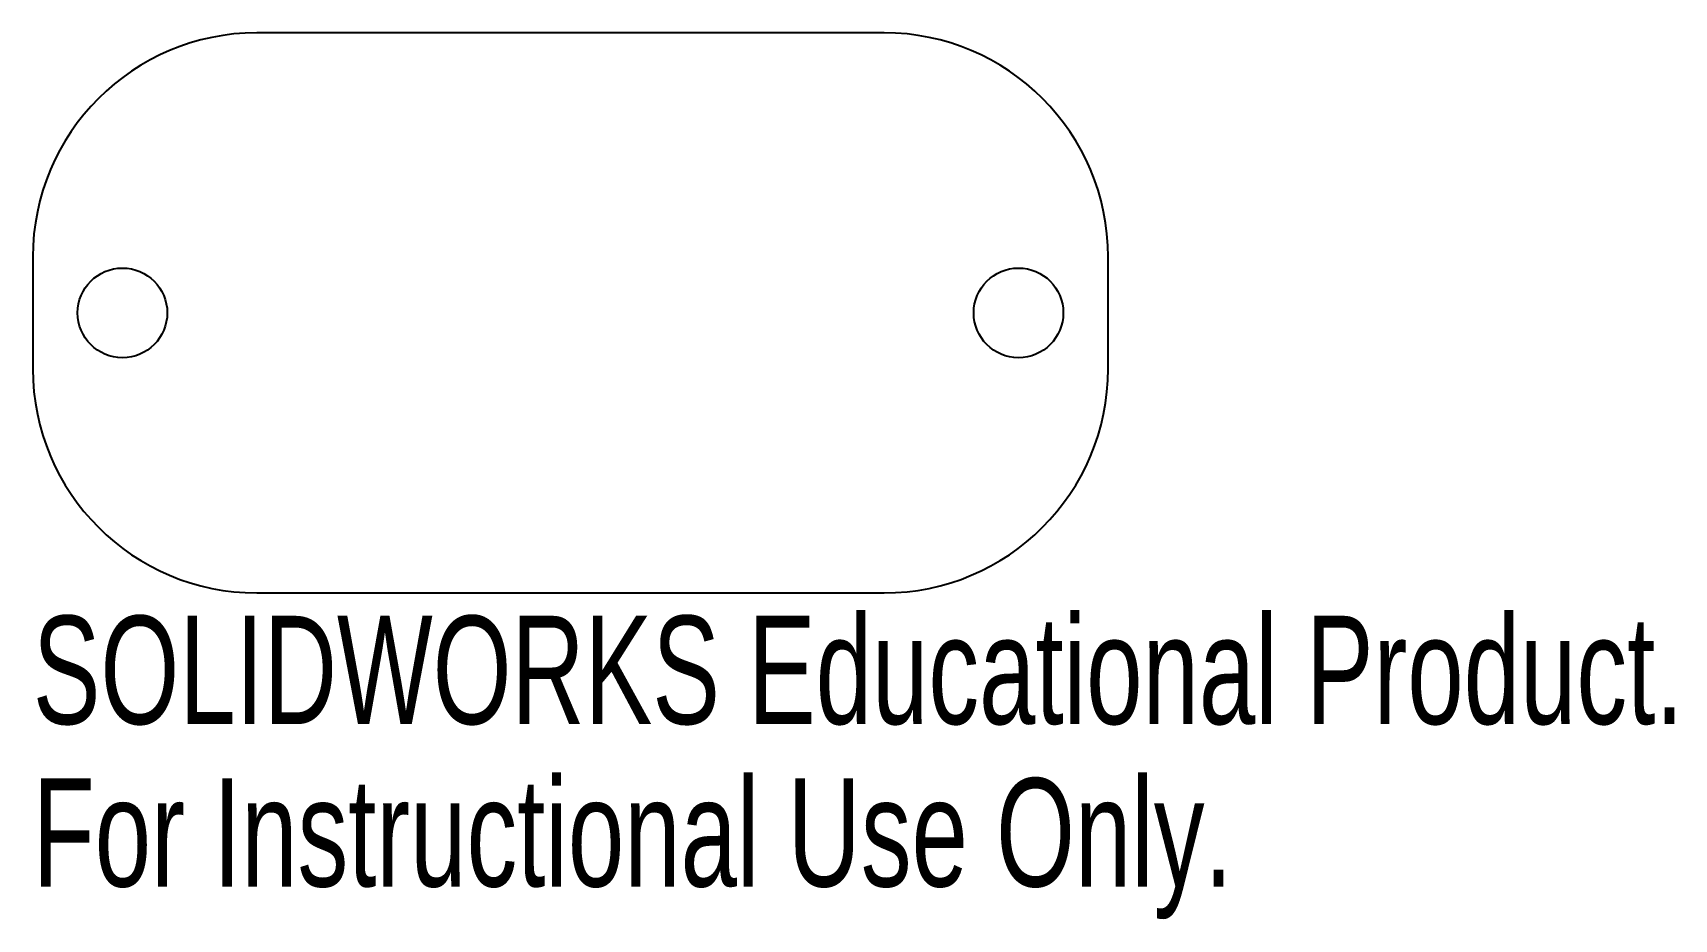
# Model space of a CAD drawing. Header units: millimetres. Extents: x -24 to 49.3, y -27.1 to 12.5.
import ezdxf

# ---------------------------------------------------------------- set-up
doc = ezdxf.new("R2010")
doc.units = ezdxf.units.MM
doc.styles.add('SLDTEXTSTYLE0', font='TXT', dxfattribs={"width": 0.7})

msp = doc.modelspace()

# ---------------------------------------------------------------- linework, layer by layer
at = {"color": 7, "linetype": 'Continuous', "lineweight": 25}
for p, q in [((14, 12.5), (-14, 12.5)), ((-24, 2.5), (-24, -2.5)), ((24, -2.5), (24, 2.5)), ((-14, -12.5), (14, -12.5))]:
    msp.add_line(p, q, dxfattribs=at)
for centre in [(-20, 0), (20, 0)]:
    msp.add_circle(centre, 2, dxfattribs=at)
for centre, start, end in [((-14, 2.5), 90, 180), ((14, 2.5), 0, 90), ((-14, -2.5), 180, 270), ((14, -2.5), 270, 0)]:
    msp.add_arc(centre, 10, start, end, dxfattribs=at)

# ---------------------------------------------------------------- texts
at = {"color": 7, "linetype": 'Continuous', "char_height": 4.83362, "attachment_point": 1, "style": 'SLDTEXTSTYLE0'}
for s, insert in [('SOLIDWORKS Educational Product.', (-24, -13.52)), ('For Instructional Use Only.', (-24, -20.77))]:
    msp.add_mtext(s, dxfattribs=dict(at, insert=insert))

doc.saveas('drawing.dxf')
